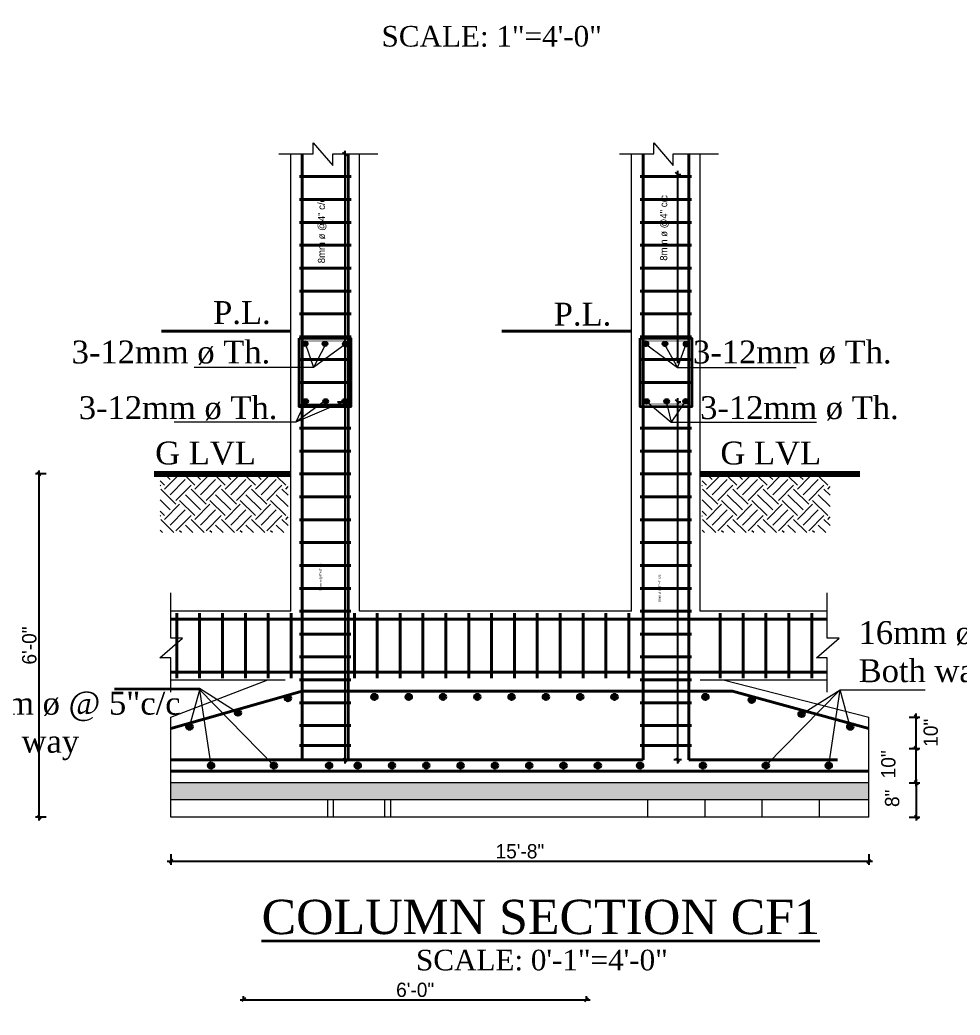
# Model space of a CAD drawing. Header units: inches. Extents: x -12071822 to 12321209, y -1222525 to 1319227.
# Drawn here: x 126381 to 126775.7, y 48659.8 to 49077.5 of the extents above; entities that cross this region are included whole.
import ezdxf
from ezdxf.enums import TextEntityAlignment as Align

# ---------------------------------------------------------------- set-up
doc = ezdxf.new("R2010")
doc.units = ezdxf.units.IN
doc.header["$MEASUREMENT"] = 0
doc.header["$PDMODE"] = 35
for name, color, linetype, lineweight in [('Column', 181, 'Continuous', 40), ('DIM_LINE', 173, 'Continuous', 20), ('HACTH', 253, 'Continuous', 5), ('Hatch', 9, 'Continuous', 9), ('ST-REINFOR', 201, 'Continuous', 40), ('TEXT', 255, 'Continuous', 35), ('TRENCH', 1, 'Continuous', 35), ('WALL ELV', 20, 'Continuous', 20), ('WALL SEC', 2, 'Continuous', 35), ('Windows', 151, 'Continuous', 15)]:
    doc.layers.add(name, color=color, linetype=linetype, lineweight=lineweight)
doc.styles.add('NIR', font='COPRGTL.TTF')
doc.styles.add('ordinary', font='times.ttf')
doc.styles.get("Standard").update_dxf_attribs({"font": 'arial.ttf'})
doc.styles.add('TIMES 48', font='times.ttf', dxfattribs={"height": 4})
doc.dimstyles.new('Copy of Standard', dxfattribs={"dimtxt": 12, "dimasz": 4, "dimexe": 0, "dimexo": 6, "dimgap": 3, "dimtad": 1, "dimdec": 0, "dimzin": 0, "dimdsep": 46, "dimlunit": 4, "dimtxsty": 'Standard', "dimblk": 'ARCHTICK', "dimcen": 0.09, "dimdle": 3, "dimclrd": 256, "dimadec": 0, "dimazin": 0, "dimtfac": 1, "dimtdec": 0, "dimtofl": 0, "dimtmove": 0, "dimatfit": 3, "dimfxl": 1, "dimfxlon": 1, "dimtolj": 1, "dimtzin": 0, "dimlwd": -1, "dimarcsym": 0})
doc.dimstyles.new('nir 48', dxfattribs={"dimscale": 0.5, "dimtxt": 24, "dimasz": 3, "dimexe": 3, "dimexo": 6, "dimgap": 2, "dimtad": 3, "dimdec": 0, "dimzin": 3, "dimlunit": 4, "dimtxsty": 'NIR', "dimblk": 'OBLIQUE', "dimcen": 2.5, "dimdle": 3, "dimclrt": 3, "dimadec": 0, "dimazin": 0, "dimtfac": 1, "dimtdec": 0, "dimtmove": 2, "dimatfit": 3, "dimfxl": 1, "dimarcsym": 0})

# ---------------------------------------------------------------- blocks, each defined once
blk = doc.blocks.new('_ArchTick')
at = {"color": 0, "linetype": 'ByBlock', "const_width": 0.15}
blk.add_lwpolyline([(-0.5, -0.5), (0.5, 0.5)], dxfattribs=at)
blk = doc.blocks.new('_Oblique')
at = {"color": 0, "linetype": 'ByBlock', "lineweight": -2}
blk.add_line((-0.5, -0.5), (0.5, 0.5), dxfattribs=at)
blk = doc.blocks.new('*D2516')
at = {"layer": 'Defpoints', "color": 0, "transparency": 16777216}
for p in [(126515.06, 49021.1), (126517.37, 48917.25), (126523.55, 48917.25)]:
    blk.add_point(p, dxfattribs=at)
at = {"layer": 'DIM_LINE', "color": 0, "linetype": 'ByBlock', "lineweight": -2, "transparency": 16777216}
blk.add_line((126517.37, 49022.6), (126517.37, 48915.75), dxfattribs=at)
at = {"layer": 'DIM_LINE', "color": 0, "lineweight": -2, "transparency": 16777216}
for p, q in [((126517.37, 49021.1), (126518.87, 49021.1)), ((126520.37, 48917.25), (126515.87, 48917.25))]:
    blk.add_line(p, q, dxfattribs=at)
at = {"layer": 'DIM_LINE', "color": 0, "lineweight": -2, "transparency": 16777216, "xscale": 1.5, "yscale": 1.5, "zscale": 1.5}
for p, rotation in [((126517.37, 49021.1), 90), ((126517.37, 48917.25), 270)]:
    blk.add_blockref('_Oblique', p, dxfattribs=dict(at, rotation=rotation))
at = {"layer": 'DIM_LINE', "color": 3, "transparency": 16777216, "insert": (126507.9, 48989.15), "char_height": 3, "attachment_point": 5, "rotation": 90, "style": 'NIR'}
blk.add_mtext('8mm ø @4" c/c', dxfattribs=at)
blk = doc.blocks.new('*D2517')
at = {"layer": 'Defpoints', "color": 0, "transparency": 16777216}
for p in [(126501.95, 48917.25), (126517.37, 48766.93), (126518.75, 48766.93)]:
    blk.add_point(p, dxfattribs=at)
at = {"layer": 'DIM_LINE', "color": 0, "linetype": 'ByBlock', "lineweight": -2, "transparency": 16777216}
blk.add_line((126517.37, 48918.75), (126517.37, 48765.43), dxfattribs=at)
at = {"layer": 'DIM_LINE', "color": 0, "lineweight": -2, "transparency": 16777216}
for p, q in [((126514.37, 48917.25), (126518.87, 48917.25)), ((126517.37, 48766.93), (126515.87, 48766.93))]:
    blk.add_line(p, q, dxfattribs=at)
at = {"layer": 'DIM_LINE', "color": 0, "lineweight": -2, "transparency": 16777216, "xscale": 1.5, "yscale": 1.5, "zscale": 1.5}
for p, rotation in [((126517.37, 48917.25), 90), ((126517.37, 48766.93), 270)]:
    blk.add_blockref('_Oblique', p, dxfattribs=dict(at, rotation=rotation))
at = {"layer": 'DIM_LINE', "color": 3, "transparency": 16777216, "insert": (126507.33, 48843.74), "char_height": 1, "attachment_point": 5, "rotation": 90, "style": 'NIR'}
blk.add_mtext('8mm ø @6"+4" c/c', dxfattribs=at)
blk = doc.blocks.new('*D2518')
at = {"layer": 'Defpoints', "color": 0, "transparency": 16777216}
for p in [(126656.57, 49012.69), (126657.03, 48934.9), (126657.03, 48934.9)]:
    blk.add_point(p, dxfattribs=at)
at = {"layer": 'DIM_LINE', "color": 0, "linetype": 'ByBlock', "lineweight": -2, "transparency": 16777216}
blk.add_line((126657.03, 49014.19), (126657.03, 48933.4), dxfattribs=at)
at = {"layer": 'DIM_LINE', "color": 0, "lineweight": -2, "transparency": 16777216}
for p, q in [((126657.03, 49012.69), (126658.53, 49012.69)), ((126657.03, 48934.9), (126655.53, 48934.9))]:
    blk.add_line(p, q, dxfattribs=at)
at = {"layer": 'DIM_LINE', "color": 0, "lineweight": -2, "transparency": 16777216, "xscale": 1.5, "yscale": 1.5, "zscale": 1.5}
for p, rotation in [((126657.03, 49012.69), 90), ((126657.03, 48934.9), 270)]:
    blk.add_blockref('_Oblique', p, dxfattribs=dict(at, rotation=rotation))
at = {"layer": 'DIM_LINE', "color": 3, "transparency": 16777216, "insert": (126651.57, 48990.23), "char_height": 3, "attachment_point": 5, "rotation": 90, "style": 'NIR'}
blk.add_mtext('8mm ø @4" c/c', dxfattribs=at)
blk = doc.blocks.new('*D2519')
at = {"layer": 'Defpoints', "color": 0, "transparency": 16777216}
for p in [(126654.63, 48917.25), (126657.03, 48766.93), (126661.83, 48766.93)]:
    blk.add_point(p, dxfattribs=at)
at = {"layer": 'DIM_LINE', "color": 0, "linetype": 'ByBlock', "lineweight": -2, "transparency": 16777216}
blk.add_line((126657.03, 48918.75), (126657.03, 48765.43), dxfattribs=at)
at = {"layer": 'DIM_LINE', "color": 0, "lineweight": -2, "transparency": 16777216}
for p, q in [((126657.03, 48917.25), (126658.53, 48917.25)), ((126658.83, 48766.93), (126655.53, 48766.93))]:
    blk.add_line(p, q, dxfattribs=at)
at = {"layer": 'DIM_LINE', "color": 0, "lineweight": -2, "transparency": 16777216, "xscale": 1.5, "yscale": 1.5, "zscale": 1.5}
for p, rotation in [((126657.03, 48917.25), 90), ((126657.03, 48766.93), 270)]:
    blk.add_blockref('_Oblique', p, dxfattribs=dict(at, rotation=rotation))
at = {"layer": 'DIM_LINE', "color": 3, "transparency": 16777216, "insert": (126649.61, 48838.93), "char_height": 1, "attachment_point": 5, "rotation": 90, "style": 'NIR'}
blk.add_mtext('8mm ø @6"+4" c/c', dxfattribs=at)
blk = doc.blocks.new('*D2520')
at = {"layer": 'Defpoints', "color": 0, "transparency": 16777216}
for p in [(126389.08, 48886.93), (126404.58, 48886.93), (126404.58, 48742.93)]:
    blk.add_point(p, dxfattribs=at)
at = {"layer": 'DIM_LINE', "color": 0, "lineweight": -2, "transparency": 16777216}
for p, q in [((126392.08, 48886.93), (126387.58, 48886.93)), ((126392.08, 48742.93), (126387.58, 48742.93))]:
    blk.add_line(p, q, dxfattribs=at)
at = {"layer": 'DIM_LINE', "color": 0, "linetype": 'ByBlock', "lineweight": -2, "transparency": 16777216}
blk.add_line((126389.08, 48741.43), (126389.08, 48888.43), dxfattribs=at)
at = {"layer": 'DIM_LINE', "color": 0, "lineweight": -2, "transparency": 16777216, "xscale": 1.5, "yscale": 1.5, "zscale": 1.5}
for p, rotation in [((126389.08, 48886.93), 90), ((126389.08, 48742.93), 270)]:
    blk.add_blockref('_Oblique', p, dxfattribs=dict(at, rotation=rotation))
at = {"layer": 'DIM_LINE', "color": 3, "transparency": 16777216, "insert": (126384.97, 48814.93), "char_height": 6, "attachment_point": 5, "rotation": 90, "style": 'NIR'}
blk.add_mtext('6\'-0"', dxfattribs=at)
blk = doc.blocks.new('*D2521')
at = {"layer": 'Defpoints', "color": 0, "transparency": 16777216}
for p in [(126713.06, 48757.33), (126713.06, 48742.93), (126757.32, 48742.93)]:
    blk.add_point(p, dxfattribs=at)
at = {"layer": 'DIM_LINE', "color": 0, "lineweight": -2, "transparency": 16777216}
for p, q in [((126754.32, 48757.33), (126758.82, 48757.33)), ((126754.32, 48742.93), (126758.82, 48742.93))]:
    blk.add_line(p, q, dxfattribs=at)
at = {"layer": 'DIM_LINE', "color": 0, "linetype": 'ByBlock', "lineweight": -2, "transparency": 16777216}
blk.add_line((126757.32, 48758.83), (126757.32, 48741.43), dxfattribs=at)
at = {"layer": 'DIM_LINE', "color": 0, "lineweight": -2, "transparency": 16777216, "xscale": 1.5, "yscale": 1.5, "zscale": 1.5}
for p, rotation in [((126757.32, 48757.33), 90), ((126757.32, 48742.93), 270)]:
    blk.add_blockref('_Oblique', p, dxfattribs=dict(at, rotation=rotation))
at = {"layer": 'DIM_LINE', "color": 3, "transparency": 16777216, "insert": (126747.23, 48750.79), "char_height": 6, "attachment_point": 5, "rotation": 90, "style": 'NIR'}
blk.add_mtext('8"', dxfattribs=at)
blk = doc.blocks.new('*D2522')
at = {"layer": 'Defpoints', "color": 0, "transparency": 16777216}
for p in [(126713.33, 48771.73), (126757.32, 48771.73), (126693.18, 48757.33)]:
    blk.add_point(p, dxfattribs=at)
at = {"layer": 'DIM_LINE', "color": 0, "linetype": 'ByBlock', "lineweight": -2, "transparency": 16777216}
blk.add_line((126757.32, 48755.83), (126757.32, 48773.23), dxfattribs=at)
at = {"layer": 'DIM_LINE', "color": 0, "lineweight": -2, "transparency": 16777216}
for p, q in [((126754.32, 48771.73), (126758.82, 48771.73)), ((126754.32, 48757.33), (126758.82, 48757.33))]:
    blk.add_line(p, q, dxfattribs=at)
at = {"layer": 'DIM_LINE', "color": 0, "lineweight": -2, "transparency": 16777216, "xscale": 1.5, "yscale": 1.5, "zscale": 1.5}
for p, rotation in [((126757.32, 48771.73), 90), ((126757.32, 48757.33), 270)]:
    blk.add_blockref('_Oblique', p, dxfattribs=dict(at, rotation=rotation))
at = {"layer": 'DIM_LINE', "color": 3, "transparency": 16777216, "insert": (126745.63, 48765.07), "char_height": 6, "attachment_point": 5, "rotation": 90, "style": 'NIR'}
blk.add_mtext('10"', dxfattribs=at)
blk = doc.blocks.new('*D2524')
at = {"layer": 'Defpoints', "color": 0, "transparency": 16777216}
for p in [(126444.35, 48742.93), (126737.47, 48742.93), (126737.47, 48724.35)]:
    blk.add_point(p, dxfattribs=at)
at = {"layer": 'DIM_LINE', "color": 0, "lineweight": -2, "transparency": 16777216}
for p, q in [((126444.35, 48727.35), (126444.35, 48722.85)), ((126737.47, 48727.35), (126737.47, 48722.85))]:
    blk.add_line(p, q, dxfattribs=at)
at = {"layer": 'DIM_LINE', "color": 0, "linetype": 'ByBlock', "lineweight": -2, "transparency": 16777216}
blk.add_line((126442.85, 48724.35), (126738.97, 48724.35), dxfattribs=at)
at = {"layer": 'DIM_LINE', "color": 0, "lineweight": -2, "transparency": 16777216, "xscale": 1.5, "yscale": 1.5, "zscale": 1.5, "rotation": 180}
blk.add_blockref('_Oblique', (126444.35, 48724.35), dxfattribs=at)
at = {"layer": 'DIM_LINE', "color": 0, "lineweight": -2, "transparency": 16777216, "xscale": 1.5, "yscale": 1.5, "zscale": 1.5}
blk.add_blockref('_Oblique', (126737.47, 48724.35), dxfattribs=at)
at = {"layer": 'DIM_LINE', "color": 3, "transparency": 16777216, "insert": (126590.91, 48728.54), "char_height": 6, "attachment_point": 5, "style": 'NIR'}
blk.add_mtext('15\'-8"', dxfattribs=at)
blk = doc.blocks.new('*D2525')
at = {"layer": 'Defpoints', "color": 0, "transparency": 16777216}
for p in [(126737.47, 48784.89), (126757.31, 48784.89), (126757.32, 48771.73)]:
    blk.add_point(p, dxfattribs=at)
at = {"layer": 'DIM_LINE', "color": 0, "lineweight": -2, "transparency": 16777216}
for p, q in [((126754.31, 48784.89), (126758.81, 48784.89)), ((126757.31, 48771.73), (126755.81, 48771.73))]:
    blk.add_line(p, q, dxfattribs=at)
at = {"layer": 'DIM_LINE', "color": 0, "linetype": 'ByBlock', "lineweight": -2, "transparency": 16777216}
blk.add_line((126757.31, 48770.23), (126757.31, 48786.39), dxfattribs=at)
at = {"layer": 'DIM_LINE', "color": 0, "lineweight": -2, "transparency": 16777216, "xscale": 1.5, "yscale": 1.5, "zscale": 1.5}
for p, rotation in [((126757.31, 48784.89), 90), ((126757.31, 48771.73), 270)]:
    blk.add_blockref('_Oblique', p, dxfattribs=dict(at, rotation=rotation))
at = {"layer": 'DIM_LINE', "color": 3, "transparency": 16777216, "insert": (126763.42, 48778.31), "char_height": 6, "attachment_point": 5, "rotation": 90, "style": 'NIR'}
blk.add_mtext('10"', dxfattribs=at)
blk = doc.blocks.new('*D2642')
at = {"layer": 'Defpoints', "color": 0, "transparency": 16777216}
for p in [(126618.94, 48666.28), (126474.94, 48663.04), (126618.94, 48663.04)]:
    blk.add_point(p, dxfattribs=at)
at = {"layer": 'DIM_LINE', "color": 0, "linetype": 'ByBlock', "lineweight": -2, "transparency": 16777216}
blk.add_line((126473.44, 48666.28), (126620.44, 48666.28), dxfattribs=at)
at = {"layer": 'DIM_LINE', "color": 0, "lineweight": -2, "transparency": 16777216}
for p, q in [((126474.94, 48666.04), (126474.94, 48667.78)), ((126618.94, 48666.04), (126618.94, 48667.78))]:
    blk.add_line(p, q, dxfattribs=at)
at = {"layer": 'DIM_LINE', "color": 0, "lineweight": -2, "transparency": 16777216, "xscale": 1.5, "yscale": 1.5, "zscale": 1.5, "rotation": 180}
blk.add_blockref('_Oblique', (126474.94, 48666.28), dxfattribs=at)
at = {"layer": 'DIM_LINE', "color": 0, "lineweight": -2, "transparency": 16777216, "xscale": 1.5, "yscale": 1.5, "zscale": 1.5}
blk.add_blockref('_Oblique', (126618.94, 48666.28), dxfattribs=at)
at = {"layer": 'DIM_LINE', "color": 3, "transparency": 16777216, "insert": (126546.94, 48670.38), "char_height": 6, "attachment_point": 5, "style": 'NIR'}
blk.add_mtext('6\'-0"', dxfattribs=at)

msp = doc.modelspace()

# ---------------------------------------------------------------- hatches: boundary and pattern name
at = {"layer": 'HACTH'}
h = msp.add_hatch(dxfattribs=at)
h.set_pattern_fill('AR-CONC', color=256, scale=1.2, style=0)
h.set_pattern_definition([(50, (-43652.926, 220826.463), (8.6071222, -0.75302562), [0.9, -9.9]), (355, (-43652.926, 220826.463), (-1.665016, 9.0263056), [0.72, -7.92]), (100.4514, (-43652.209, 220826.4), (6.94211258, 8.2732745), [0.76488228, -8.41370534]), (46.1842, (-43652.926, 220828.863), (12.8068926, -1.98622817), [1.35, -14.85]), (96.6356, (-43651.859, 220828.698), (11.21595247, 11.68941445), [1.14732346, -12.620556]), (351.1842, (-43652.926, 220828.863), (11.21594334, 11.6894232), [1.08, -11.88]), (21, (-43651.726, 220828.263), (7.16288463, -4.83142669), [0.9, -9.9]), (326, (-43651.726, 220828.263), (2.91978398, 8.70180054), [0.72, -7.92]), (71.4514, (-43651.1294, 220827.8604), (10.08267154, 3.87036596), [0.76488228, -8.41370534]), (37.5, (-43652.9263, 220826.463), (0.145918264, 3.994726246), [0, -7.824, 0, -8.04, 0, -7.95]), (7.5, (-43652.9263, 220826.463), (3.15683445, 4.73294054), [0, -4.584, 0, -7.644, 0, -3.03]), (327.5, (-43655.6023, 220826.463), (6.405869234, -0.27065846), [0, -3, 0, -9.36, 0, -12.42]), (317.5, (-43656.8023, 220826.463), (6.99823403, 1.20125979), [0, -3.9, 0, -6.216, 0, -8.82])])
h.paths.add_polyline_path([(126444.35, 48757.33), (126444.35, 48750.13), (126737.47, 48750.13), (126737.47, 48757.33)])
at = {"layer": 'Hatch'}
h = msp.add_hatch(dxfattribs=at)
h.set_pattern_fill('EARTH', color=256, scale=36, angle=45, style=0)
h.set_pattern_definition([(45, (38891.093, 8973.794), (1e-15, 12.7279221), [9, -9]), (45, (38888.707, 8976.181), (1e-15, 12.7279221), [9, -9]), (45, (38886.3205, 8978.567), (1e-15, 12.7279221), [9, -9]), (135, (38886.3205, 8980.158), (-12.7279221, 1e-15), [9, -9]), (135, (38888.707, 8982.545), (-12.7279221, 1e-15), [9, -9]), (135, (38891.093, 8984.931), (-12.7279221, 1e-15), [9, -9])])
h.paths.add_polyline_path([(126493.64, 48885.89), (126439.87, 48885.89), (126439.87, 48862.36), (126493.64, 48862.36)])
h = msp.add_hatch(dxfattribs=at)
h.set_pattern_fill('EARTH', color=256, scale=36, angle=45, style=0)
h.set_pattern_definition([(45, (39118.627, 8973.794), (1e-15, 12.7279221), [9, -9]), (45, (39116.241, 8976.181), (1e-15, 12.7279221), [9, -9]), (45, (39113.854, 8978.567), (1e-15, 12.7279221), [9, -9]), (135, (39113.854, 8980.158), (-12.7279221, 1e-15), [9, -9]), (135, (39116.241, 8982.545), (-12.7279221, 1e-15), [9, -9]), (135, (39118.627, 8984.931), (-12.7279221, 1e-15), [9, -9])])
h.paths.add_polyline_path([(126721.17, 48885.89), (126667.4, 48885.89), (126667.4, 48862.36), (126721.17, 48862.36)])
at = {"layer": 'WALL SEC'}
for points in [[(126499.85, 48941.61, 1), (126501.58, 48941.61, 1)], [(126499.85, 48941.61, 1), (126501.58, 48941.61, 1)], [(126501.61, 48941.61, -1), (126499.88, 48941.61, -1)], [(126508.18, 48941.6, 1), (126509.91, 48941.6, 1)], [(126508.18, 48941.6, 1), (126509.91, 48941.6, 1)], [(126509.95, 48941.6, -1), (126508.22, 48941.6, -1)], [(126516.77, 48941.47, 1), (126518.5, 48941.47, 1)], [(126516.77, 48941.47, 1), (126518.5, 48941.47, 1)], [(126518.54, 48941.47, -1), (126516.81, 48941.47, -1)], [(126642.91, 48941.61, 1), (126644.64, 48941.61, 1)], [(126642.91, 48941.61, 1), (126644.64, 48941.61, 1)], [(126644.68, 48941.61, -1), (126642.95, 48941.61, -1)], [(126650.95, 48941.6, 1), (126652.68, 48941.6, 1)], [(126650.95, 48941.6, 1), (126652.68, 48941.6, 1)], [(126652.71, 48941.6, -1), (126650.99, 48941.6, -1)], [(126659.84, 48941.47, 1), (126661.57, 48941.47, 1)], [(126659.84, 48941.47, 1), (126661.57, 48941.47, 1)], [(126661.6, 48941.47, -1), (126659.88, 48941.47, -1)], [(126500.1, 48917.39, 1), (126501.83, 48917.39, 1)], [(126500.1, 48917.39, 1), (126501.83, 48917.39, 1)], [(126501.86, 48917.39, -1), (126500.13, 48917.39, -1)], [(126508.5, 48917.39, 1), (126510.23, 48917.39, 1)], [(126508.5, 48917.39, 1), (126510.23, 48917.39, 1)], [(126510.26, 48917.39, -1), (126508.53, 48917.39, -1)], [(126516.49, 48917.46, 1), (126518.22, 48917.46, 1)], [(126516.49, 48917.46, 1), (126518.22, 48917.46, 1)], [(126518.26, 48917.46, -1), (126516.53, 48917.46, -1)], [(126643.26, 48917.39, 1), (126644.99, 48917.39, 1)], [(126643.26, 48917.39, 1), (126644.99, 48917.39, 1)], [(126645.02, 48917.39, -1), (126643.29, 48917.39, -1)], [(126651.66, 48917.39, 1), (126653.39, 48917.39, 1)], [(126651.66, 48917.39, 1), (126653.39, 48917.39, 1)], [(126653.42, 48917.39, -1), (126651.69, 48917.39, -1)], [(126659.65, 48917.46, 1), (126661.38, 48917.46, 1)], [(126659.65, 48917.46, 1), (126661.38, 48917.46, 1)], [(126661.42, 48917.46, -1), (126659.69, 48917.46, -1)], [(126492.32, 48792.78, 1), (126494.72, 48792.78, 1)], [(126531.04, 48793.34, -1), (126528.64, 48793.34, -1)], [(126545.44, 48793.34, -1), (126543.04, 48793.34, -1)], [(126559.84, 48793.34, -1), (126557.44, 48793.34, -1)], [(126574.24, 48793.34, -1), (126571.84, 48793.34, -1)], [(126588.64, 48793.34, -1), (126586.24, 48793.34, -1)], [(126603.04, 48793.34, -1), (126600.64, 48793.34, -1)], [(126617.44, 48793.34, -1), (126615.04, 48793.34, -1)], [(126631.84, 48793.34, -1), (126629.44, 48793.34, -1)], [(126670.01, 48793.34, -1), (126667.61, 48793.34, -1)], [(126689.44, 48792.14, -1), (126687.04, 48792.14, -1)], [(126471.36, 48786.74, 1), (126473.76, 48786.74, 1)], [(126710.4, 48786.18, -1), (126708, 48786.18, -1)], [(126451, 48780.83, 1), (126453.4, 48780.83, 1)], [(126730.83, 48780.83, -1), (126728.43, 48780.83, -1)], [(126462.45, 48764.52, 1), (126460.05, 48764.52, 1)], [(126488.85, 48764.52, 1), (126486.45, 48764.52, 1)], [(126509.63, 48764.52, -1), (126512.03, 48764.52, -1)], [(126521.63, 48764.52, -1), (126524.03, 48764.52, -1)], [(126536.03, 48764.52, -1), (126538.43, 48764.52, -1)], [(126550.43, 48764.52, -1), (126552.83, 48764.52, -1)], [(126564.83, 48764.52, -1), (126567.23, 48764.52, -1)], [(126579.23, 48764.52, -1), (126581.63, 48764.52, -1)], [(126593.63, 48764.52, -1), (126596.03, 48764.52, -1)], [(126608.03, 48764.52, -1), (126610.43, 48764.52, -1)], [(126622.43, 48764.52, -1), (126624.83, 48764.52, -1)], [(126640.17, 48764.52, -1), (126642.57, 48764.52, -1)], [(126666.57, 48764.52, -1), (126668.97, 48764.52, -1)], [(126692.97, 48764.52, -1), (126695.37, 48764.52, -1)], [(126719.37, 48764.52, -1), (126721.77, 48764.52, -1)]]:
    msp.add_hatch(color=256, dxfattribs=at).paths.add_polyline_path(points)

# ---------------------------------------------------------------- linework, layer by layer
at = {"layer": 'Column', "const_width": 0.24}
for points in [[(126500.59, 48942.73), (126517.55, 48942.73, -0.414214), (126518.75, 48941.53), (126518.75, 48917.53, -0.414214), (126517.55, 48916.33), (126500.59, 48916.33, -0.414214), (126499.39, 48917.53), (126499.39, 48941.53, -0.414214)], [(126643.76, 48942.73), (126660.71, 48942.73, -0.414214), (126661.91, 48941.53), (126661.91, 48917.53, -0.414214), (126660.71, 48916.33), (126643.76, 48916.33, -0.414214), (126642.56, 48917.53), (126642.56, 48941.53, -0.414214)]]:
    msp.add_lwpolyline(points, format="xyb", close=True, dxfattribs=at)
at = {"layer": 'DIM_LINE'}
for p, q in [((126518.84, 48941.53), (126517.95, 48940.27)), ((126661.91, 48941.53), (126661.01, 48940.27))]:
    msp.add_line(p, q, dxfattribs=at)
at = {"layer": 'DIM_LINE', "const_width": 2.4}
for points in [[(126437.33, 48886.93), (126494.75, 48886.93)], [(126733.65, 48886.93), (126666.63, 48886.93)]]:
    msp.add_lwpolyline(points, dxfattribs=at)
at = {"layer": 'HACTH'}
for p, q in [((126510.27, 48742.93), (126510.27, 48750.13)), ((126512.67, 48742.93), (126512.67, 48750.13)), ((126534.27, 48742.93), (126534.27, 48750.13)), ((126536.67, 48742.93), (126536.67, 48750.13)), ((126644.67, 48742.93), (126644.67, 48750.13)), ((126668.67, 48742.93), (126668.67, 48750.13)), ((126692.67, 48742.93), (126692.67, 48750.13)), ((126716.67, 48742.93), (126716.67, 48750.13))]:
    msp.add_line(p, q, dxfattribs=at)
at = {"layer": 'Hatch', "linetype": 'Continuous'}
for points in [[(126489.71, 49021.33), (126504.1, 49021.33), (126504.1, 49025.87), (126512.33, 49016.41), (126512.33, 49021.33), (126531.33, 49021.33)], [(126632.7, 49021.33), (126647.09, 49021.33), (126647.09, 49025.87), (126655.32, 49016.41), (126655.32, 49021.33), (126674.32, 49021.33)], [(126444.35, 48795.39), (126444.35, 48809.79), (126439.81, 48809.78), (126449.27, 48818.01), (126444.35, 48818.02), (126444.35, 48837.02)], [(126719.99, 48795.39), (126719.99, 48809.79), (126715.45, 48809.78), (126724.91, 48818.01), (126719.99, 48818.02), (126719.99, 48837.02)]]:
    msp.add_lwpolyline(points, dxfattribs=at)
at = {"layer": 'ST-REINFOR'}
for p, q in [((126499.55, 48766.93), (126499.55, 49021.33)), ((126518.75, 48766.93), (126518.75, 49021.33)), ((126642.63, 48766.93), (126642.63, 49021.33)), ((126661.83, 48766.93), (126661.83, 49021.33)), ((126498.44, 49011.73), (126520.04, 49011.73)), ((126641.43, 49011.73), (126663.03, 49011.73)), ((126498.44, 49002.13), (126520.04, 49002.13)), ((126641.43, 49002.13), (126663.03, 49002.13)), ((126498.44, 48992.53), (126520.04, 48992.53)), ((126641.43, 48992.53), (126663.03, 48992.53)), ((126498.44, 48982.93), (126520.04, 48982.93)), ((126641.43, 48982.93), (126663.03, 48982.93)), ((126498.44, 48973.33), (126520.04, 48973.33)), ((126641.43, 48973.33), (126663.03, 48973.33)), ((126498.44, 48963.73), (126520.04, 48963.73)), ((126641.43, 48963.73), (126663.03, 48963.73)), ((126498.44, 48954.13), (126520.04, 48954.13)), ((126641.43, 48954.13), (126663.03, 48954.13)), ((126494.84, 48946.93), (126440.4, 48946.93)), ((126498.44, 48944.53), (126520.04, 48944.53)), ((126637.83, 48946.93), (126583.39, 48946.93)), ((126641.43, 48944.53), (126663.03, 48944.53)), ((126498.44, 48934.93), (126520.04, 48934.93)), ((126641.43, 48934.93), (126663.03, 48934.93)), ((126498.35, 48925.33), (126519.95, 48925.33)), ((126641.43, 48925.33), (126663.03, 48925.33)), ((126498.35, 48915.73), (126519.95, 48915.73)), ((126498.35, 48906.13), (126519.95, 48906.13)), ((126641.43, 48906.13), (126663.03, 48906.13)), ((126498.35, 48896.53), (126519.95, 48896.53)), ((126641.43, 48896.53), (126663.03, 48896.53)), ((126498.35, 48886.93), (126519.95, 48886.93)), ((126641.43, 48886.93), (126663.03, 48886.93)), ((126498.35, 48877.33), (126519.95, 48877.33)), ((126641.43, 48877.33), (126663.03, 48877.33)), ((126498.35, 48867.73), (126519.95, 48867.73)), ((126641.43, 48867.73), (126663.03, 48867.73)), ((126498.35, 48858.13), (126519.95, 48858.13)), ((126641.43, 48858.13), (126663.03, 48858.13)), ((126498.35, 48848.53), (126519.95, 48848.53)), ((126641.43, 48848.53), (126663.03, 48848.53)), ((126498.35, 48838.93), (126519.95, 48838.93)), ((126641.43, 48838.93), (126663.03, 48838.93)), ((126446.87, 48828.48), (126446.87, 48801.23)), ((126456.47, 48828.48), (126456.47, 48801.23)), ((126466.07, 48828.48), (126466.07, 48801.23)), ((126475.67, 48828.48), (126475.67, 48801.23)), ((126485.27, 48828.48), (126485.27, 48801.23)), ((126494.87, 48828.48), (126494.87, 48801.23)), ((126498.35, 48829.33), (126519.95, 48829.33)), ((126521.42, 48828.48), (126521.42, 48801.23)), ((126531.02, 48828.48), (126531.02, 48801.23)), ((126540.62, 48828.48), (126540.62, 48801.23)), ((126550.22, 48828.48), (126550.22, 48801.23)), ((126559.82, 48828.48), (126559.82, 48801.23)), ((126569.42, 48828.48), (126569.42, 48801.23)), ((126579.02, 48828.48), (126579.02, 48801.23)), ((126588.62, 48828.48), (126588.62, 48801.23)), ((126598.22, 48828.48), (126598.22, 48801.23)), ((126607.82, 48828.48), (126607.82, 48801.23)), ((126617.42, 48828.48), (126617.42, 48801.23)), ((126627.02, 48828.48), (126627.02, 48801.23)), ((126636.62, 48828.48), (126636.62, 48801.23)), ((126641.43, 48829.33), (126663.03, 48829.33)), ((126675.02, 48828.48), (126675.02, 48801.23)), ((126684.62, 48828.48), (126684.62, 48801.23)), ((126694.22, 48828.48), (126694.22, 48801.23)), ((126703.82, 48828.48), (126703.82, 48801.23)), ((126713.42, 48828.48), (126713.42, 48801.23)), ((126444.35, 48826.01), (126719.99, 48826.01)), ((126498.35, 48819.73), (126519.95, 48819.73)), ((126641.43, 48819.73), (126663.03, 48819.73)), ((126498.35, 48810.13), (126519.95, 48810.13)), ((126641.43, 48810.13), (126663.03, 48810.13)), ((126719.99, 48803.72), (126444.35, 48803.74)), ((126498.35, 48800.53), (126519.95, 48800.53)), ((126641.43, 48800.53), (126663.03, 48800.53)), ((126499.55, 48795.73), (126444.35, 48780.05)), ((126499.55, 48795.73), (126663.07, 48795.73)), ((126680.14, 48795.73), (126605.15, 48795.73)), ((126680.14, 48795.73), (126737.47, 48780.05)), ((126498.35, 48790.93), (126519.95, 48790.93)), ((126641.43, 48790.93), (126663.03, 48790.93)), ((126498.35, 48781.33), (126519.95, 48781.33)), ((126641.43, 48781.33), (126663.03, 48781.33)), ((126498.35, 48772.92), (126519.95, 48772.92)), ((126641.43, 48772.92), (126663.03, 48772.92)), ((126444.35, 48766.93), (126502.02, 48766.93)), ((126468.35, 48766.93), (126530.75, 48766.93)), ((126642.63, 48766.93), (126518.75, 48766.93)), ((126661.83, 48766.93), (126724.23, 48766.93)), ((126737.47, 48762.13), (126444.35, 48762.13))]:
    msp.add_line(p, q, dxfattribs=at)
at = {"layer": 'TRENCH'}
for points in [[(126498.19, 48943.93), (126519.95, 48943.93), (126519.95, 48915.13), (126498.19, 48915.13)], [(126641.36, 48943.93), (126663.11, 48943.93), (126663.11, 48915.13), (126641.36, 48915.13)]]:
    msp.add_lwpolyline(points, close=True, dxfattribs=at)
at = {"layer": 'WALL ELV'}
for p, q in [((126494.75, 48829.33), (126494.75, 49021.33)), ((126523.55, 48829.33), (126523.55, 49021.33)), ((126637.83, 48829.33), (126637.83, 49021.33)), ((126666.63, 48829.33), (126666.63, 49021.33)), ((126494.75, 48829.33), (126444.35, 48829.33)), ((126637.83, 48829.33), (126523.55, 48829.33)), ((126719.99, 48829.33), (126666.63, 48829.33)), ((126444.35, 48800.53), (126492.35, 48800.53)), ((126444.35, 48784.89), (126485.15, 48800.53)), ((126666.63, 48800.53), (126719.99, 48800.53)), ((126676.23, 48800.53), (126737.47, 48784.89)), ((126444.35, 48742.93), (126444.35, 48784.89)), ((126737.47, 48742.93), (126737.47, 48784.89)), ((126737.47, 48757.33), (126444.35, 48757.33)), ((126737.47, 48750.13), (126444.35, 48750.13)), ((126737.47, 48742.93), (126444.35, 48742.93))]:
    msp.add_line(p, q, dxfattribs=at)
at = {"layer": 'WALL SEC'}
for centre, radius in [((126500.71, 48941.61), 0.864), ((126500.71, 48941.61), 0.864), ((126500.75, 48941.61), 0.864), ((126509.05, 48941.6), 0.864), ((126509.05, 48941.6), 0.864), ((126509.08, 48941.6), 0.864), ((126517.64, 48941.47), 0.864), ((126517.64, 48941.47), 0.864), ((126517.67, 48941.47), 0.864), ((126643.78, 48941.61), 0.864), ((126643.78, 48941.61), 0.864), ((126643.82, 48941.61), 0.864), ((126651.81, 48941.6), 0.864), ((126651.81, 48941.6), 0.864), ((126651.85, 48941.6), 0.864), ((126660.7, 48941.47), 0.864), ((126660.7, 48941.47), 0.864), ((126660.74, 48941.47), 0.864), ((126500.96, 48917.39), 0.864), ((126500.96, 48917.39), 0.864), ((126501, 48917.39), 0.864), ((126509.36, 48917.39), 0.864), ((126509.36, 48917.39), 0.864), ((126509.4, 48917.39), 0.864), ((126517.36, 48917.46), 0.864), ((126517.36, 48917.46), 0.864), ((126517.39, 48917.46), 0.864), ((126644.12, 48917.39), 0.864), ((126644.12, 48917.39), 0.864), ((126644.16, 48917.39), 0.864), ((126652.52, 48917.39), 0.864), ((126652.52, 48917.39), 0.864), ((126652.56, 48917.39), 0.864), ((126660.52, 48917.46), 0.864), ((126660.52, 48917.46), 0.864), ((126660.55, 48917.46), 0.864), ((126493.52, 48792.78), 1.2), ((126529.84, 48793.34), 1.2), ((126544.24, 48793.34), 1.2), ((126558.64, 48793.34), 1.2), ((126573.04, 48793.34), 1.2), ((126587.44, 48793.34), 1.2), ((126601.84, 48793.34), 1.2), ((126616.24, 48793.34), 1.2), ((126630.64, 48793.34), 1.2), ((126668.81, 48793.34), 1.2), ((126688.24, 48792.14), 1.2), ((126472.56, 48786.74), 1.2), ((126709.2, 48786.18), 1.2), ((126452.2, 48780.83), 1.2), ((126729.63, 48780.83), 1.2), ((126461.25, 48764.52), 1.2), ((126487.65, 48764.52), 1.2), ((126510.83, 48764.52), 1.2), ((126522.83, 48764.52), 1.2), ((126537.23, 48764.52), 1.2), ((126551.63, 48764.52), 1.2), ((126566.03, 48764.52), 1.2), ((126580.43, 48764.52), 1.2), ((126594.83, 48764.52), 1.2), ((126609.23, 48764.52), 1.2), ((126623.63, 48764.52), 1.2), ((126641.37, 48764.52), 1.2), ((126667.77, 48764.52), 1.2), ((126694.17, 48764.52), 1.2), ((126720.57, 48764.52), 1.2)]:
    msp.add_circle(centre, radius, dxfattribs=at)
at = {"layer": 'Windows'}
msp.add_circle((127888.68, 49173.51), 6257.09, dxfattribs=at)

# ---------------------------------------------------------------- texts
at = {"style": 'ordinary'}
for p in [(126474.2, 48954.7), (126617.19, 48954.03)]:
    msp.add_text('P.L.', height=9.6, dxfattribs=at).set_placement(p, align=Align.MIDDLE_CENTER)
at = {"char_height": 9.6, "width": 109.3321, "attachment_point": 5, "style": 'ordinary'}
for insert in [(126458.94, 48895.62), (126696.24, 48895.62)]:
    msp.add_mtext('{\\fTimes New Roman|b0|i0|c0|p18;G LVL}', dxfattribs=dict(at, insert=insert))
at = {"layer": 'TEXT', "style": 'TIMES 48'}
msp.add_text('%%UCOLUMN SECTION CF1', height=14.4, dxfattribs=at).set_placement((126482.47, 48693.82))
msp.add_text('SCALE: 0\'-1"=4\'-0"', height=8.64, dxfattribs=at).set_placement((126600.17, 48682.91), align=Align.MIDDLE_CENTER)
at = {"layer": 'TEXT', "insert": (126579.08, 49070.56), "char_height": 8.64, "width": 259.7181, "attachment_point": 5, "style": 'TIMES 48'}
msp.add_mtext('SCALE: 1"=4\'-0"', dxfattribs=at)
at = {"layer": 'TEXT', "char_height": 9.6, "attachment_point": 9, "style": 'TIMES 48'}
for insert in [(126486.1, 48932.73), (126746.96, 48932.73), (126489.09, 48909.38), (126749.95, 48909.38)]:
    msp.add_mtext('3-12mm ø Th.', dxfattribs=dict(at, insert=insert))
at = {"layer": 'TEXT', "color": 3, "char_height": 9.6, "attachment_point": 7, "style": 'TIMES 48'}
for insert in [(126733.13, 48796.4), (126349.87, 48766.76)]:
    msp.add_mtext('16mm ø @ 5"c/c\\PBoth way', dxfattribs=dict(at, insert=insert))

# ---------------------------------------------------------------- dimensions: what is measured, and where the dimension line sits
at = {"layer": 'DIM_LINE'}
for base, p1, p2, angle, text, override, picture, middle in [((126517.37, 48917.25), (126515.06, 49021.1), (126523.55, 48917.25), 270, '8mm ø @4" c/c', {"dimtxt": 6, "dimfxl": 6, "dimfxlon": 1, "dimarcsym": 1}, '*D2516', (126507.9, 48989.15)), ((126657.03, 48934.9), (126656.57, 49012.69), (126657.03, 48934.9), 270, '8mm ø @4" c/c', {"dimtxt": 6, "dimfxl": 6, "dimfxlon": 1, "dimarcsym": 1}, '*D2518', (126651.57, 48990.23)), ((126517.37, 48766.93), (126501.95, 48917.25), (126518.75, 48766.93), 270, '8mm ø @6"+4" c/c', {"dimtxt": 2, "dimfxl": 6, "dimfxlon": 1, "dimarcsym": 1}, '*D2517', (126507.33, 48843.74)), ((126657.03, 48766.93), (126654.63, 48917.25), (126661.83, 48766.93), 270, '8mm ø @6"+4" c/c', {"dimtxt": 2, "dimfxl": 6, "dimfxlon": 1, "dimarcsym": 1}, '*D2519', (126649.61, 48838.93)), ((126757.32, 48771.73), (126693.18, 48757.33), (126713.33, 48771.73), 90, '10"', {"dimtxt": 12, "dimfxl": 6, "dimfxlon": 1, "dimarcsym": 1}, '*D2522', (126745.63, 48765.07)), ((126757.32, 48742.93), (126713.06, 48757.33), (126713.06, 48742.93), 90, '8"', {"dimtxt": 12, "dimfxl": 6, "dimfxlon": 1, "dimarcsym": 1}, '*D2521', (126747.23, 48750.79))]:
    dim = msp.add_linear_dim(base=base, p1=p1, p2=p2, angle=angle, text=text, dimstyle='nir 48', override=override, dxfattribs=at)
    dim.commit()
    dim.dimension.update_dxf_attribs({"geometry": picture, "text_midpoint": middle, "dimtype": 160})
for base, p1, p2, angle, text, picture, middle in [((126389.08, 48886.93), (126404.58, 48742.93), (126404.58, 48886.93), 90, '6\'-0"', '*D2520', (126384.97, 48814.93)), ((126757.31, 48784.89), (126757.32, 48771.73), (126737.47, 48784.89), 90, '10"', '*D2525', (126763.42, 48778.31)), ((126618.94, 48666.28), (126474.94, 48663.04), (126618.94, 48663.04), 180, '6\'-0"', '*D2642', (126546.94, 48670.38))]:
    dim = msp.add_linear_dim(base=base, p1=p1, p2=p2, angle=angle, text=text, dimstyle='nir 48', override={"dimtxt": 12, "dimfxl": 6, "dimfxlon": 1, "dimarcsym": 1}, dxfattribs=at)
    dim.commit()
    dim.dimension.update_dxf_attribs({"geometry": picture, "text_midpoint": middle})
dim = msp.add_linear_dim(base=(126737.47, 48724.35), p1=(126444.35, 48742.93), p2=(126737.47, 48742.93), text='15\'-8"', dimstyle='nir 48', override={"dimtxt": 12, "dimfxl": 6, "dimfxlon": 1, "dimarcsym": 1}, dxfattribs=at)
dim.commit()
dim.dimension.update_dxf_attribs({"geometry": '*D2524', "text_midpoint": (126590.91, 48728.54)})

# ---------------------------------------------------------------- leaders
at = {"layer": 'Hatch', "linetype": 'Continuous'}
for points in [[(126500.71, 48941.84), (126504.28, 48931.66), (126454.19, 48931.66)], [(126517.64, 48941.47), (126504.28, 48931.66), (126454.19, 48931.66)], [(126509.06, 48940.74), (126504.28, 48931.66), (126454.19, 48931.66)], [(126643.76, 48941.47), (126657.11, 48931.66), (126706.91, 48931.66)], [(126651.55, 48941.6), (126657.11, 48931.66), (126706.36, 48931.66)], [(126660.68, 48941.84), (126657.11, 48931.66), (126706.91, 48931.66)], [(126508.88, 48917.46), (126496.86, 48908.67), (126445.83, 48908.67)], [(126517.36, 48917.46), (126496.86, 48908.67), (126454.31, 48908.67)], [(126500.96, 48917.39), (126496.86, 48908.67), (126454.31, 48908.67)], [(126643.95, 48917.46), (126654.4, 48908.67), (126706.99, 48908.67)], [(126652.35, 48917.46), (126654.4, 48908.67), (126715.39, 48908.67)], [(126660.34, 48917.39), (126654.4, 48908.67), (126706.99, 48908.67)], [(126472.56, 48786.74), (126456.44, 48796.96), (126420.69, 48796.96)], [(126487.65, 48764.52), (126456.5, 48796.4), (126420.74, 48796.4)], [(126452.2, 48780.83), (126456.5, 48796.4), (126420.74, 48796.4)], [(126461.25, 48764.52), (126456.5, 48796.4), (126420.74, 48796.4)], [(126694.17, 48764.52), (126725.33, 48796.4), (126761.08, 48796.4)], [(126709.2, 48786.18), (126725.33, 48796.4), (126761.08, 48796.4)], [(126720.57, 48764.52), (126725.33, 48796.4), (126761.08, 48796.4)], [(126729.63, 48780.83), (126725.33, 48796.4), (126761.08, 48796.4)]]:
    msp.add_leader(points, dimstyle='Copy of Standard', override={"dimasz": 2, "dimtad": 0}, dxfattribs=at)

doc.saveas('drawing.dxf')
